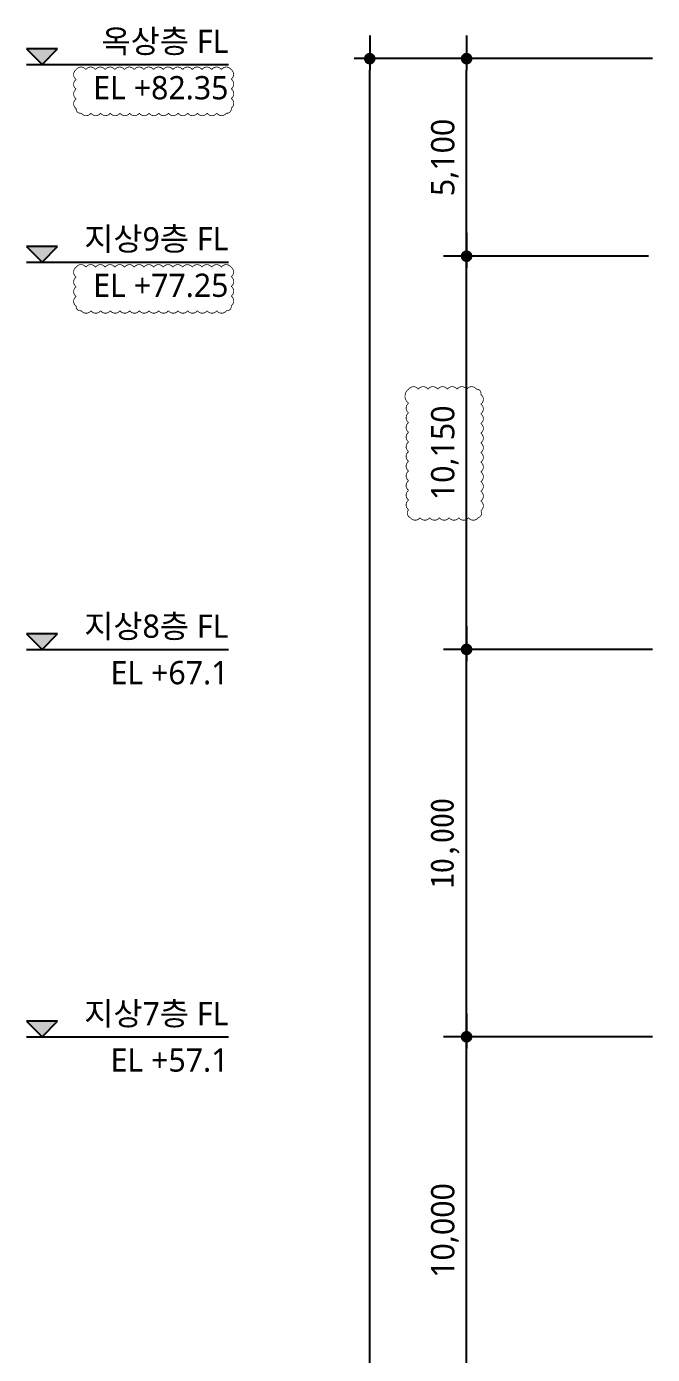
# Model space of a CAD drawing. Header units: millimetres. Extents: x 4937160 to 6265723, y 243853 to 348825.
# Drawn here: x 5945160 to 5961323, y 296293 to 330572 of the extents above; entities that cross this region are included whole.
import ezdxf
from ezdxf.enums import TextEntityAlignment as Align

# ---------------------------------------------------------------- set-up
doc = ezdxf.new("R2010")
doc.units = ezdxf.units.MM
doc.layers.get('0').update_dxf_attribs({"linetype": 'CONTINUOUS'})
for name, color, linetype, lineweight in [('A-XXXX-SYMB', 7, 'CONTINUOUS', 25), ('A-XXXX-TXT2', 3, 'CONTINUOUS', 25), ('REV-202205', 20, 'CONTINUOUS', 25)]:
    doc.layers.add(name, color=color, linetype=linetype, lineweight=lineweight)
doc.layers.add('DIM', color=7, linetype='CONTINUOUS')
doc.styles.add('HY울릉도L', font='')
doc.styles.add('돋움체', font='')
doc.styles.add('맑은고딕', font='malgun.ttf')
doc.styles.get('HY울릉도L').set_extended_font_data('HYwulM')
doc.styles.get('돋움체').set_extended_font_data('DotumChe')
doc.dimstyles.new('CDIM', dxfattribs={"dimtxt": 3, "dimasz": 1.5, "dimexe": 2, "dimexo": 1, "dimgap": 1, "dimtad": 1, "dimdec": 0, "dimrnd": 0.5, "dimzin": 0, "dimdsep": 32, "dimlunit": 6, "dimtxsty": 'HY울릉도L', "dimblk1": '_CIDOT', "dimblk2": '_CIDOT', "dimsah": 1, "dimcen": 5.5, "dimclrd": 2, "dimclre": 2, "dimclrt": 7, "dimadec": 0, "dimazin": 0, "dimtfac": 1, "dimtdec": 0, "dimtix": 1, "dimtmove": 2, "dimatfit": 1, "dimldrblk": '_CIDOT', "dimfxl": 1, "dimtolj": 1, "dimtzin": 0, "dimlwd": -1, "dimarcsym": 0})

# ---------------------------------------------------------------- blocks, each defined once
blk = doc.blocks.new('A$C4F5014BF')
at = {"layer": 'A-XXXX-SYMB'}
for points in [[(-4813, 75100), (-4413, 75500), (-5213, 75500)], [(-4813, 70000), (-4413, 70400), (-5213, 70400)], [(-4813, 60000), (-4413, 60400), (-5213, 60400)], [(-4813, 50000), (-4413, 50400), (-5213, 50400)]]:
    blk.add_hatch(color=256, dxfattribs=at).paths.add_polyline_path(points)
for p, q in [((-5213, 75500), (-4813, 75100)), ((-4413, 75500), (-5213, 75500)), ((-4813, 75100), (-4413, 75500)), ((-5213, 75100), (0, 75100)), ((-5213, 70400), (-4813, 70000)), ((-4413, 70400), (-5213, 70400)), ((-4813, 70000), (-4413, 70400)), ((-5213, 70000), (0, 70000)), ((-5213, 60400), (-4813, 60000)), ((-4413, 60400), (-5213, 60400)), ((-4813, 60000), (-4413, 60400)), ((-5213, 60000), (0, 60000)), ((-5213, 50400), (-4813, 50000)), ((-4413, 50400), (-5213, 50400)), ((-4813, 50000), (-4413, 50400)), ((-5213, 50000), (0, 50000))]:
    blk.add_line(p, q, dxfattribs=at)
at = {"layer": 'A-XXXX-TXT2', "style": '맑은고딕'}
for s, p in [('옥상층 FL', (0, 75700)), ('EL +82.35', (0, 74500)), ('지상9층 FL', (0, 70600)), ('EL +77.25', (0, 69400)), ('지상8층 FL', (0, 60600)), ('EL +67.1', (0, 59400)), ('지상7층 FL', (0, 50600)), ('EL +57.1', (0, 49400))]:
    blk.add_text(s, height=600, dxfattribs=at).set_placement(p, align=Align.MIDDLE_RIGHT)
blk = doc.blocks.new('_CIDOT')
at = {"color": 0, "linetype": 'ByBlock'}
blk.add_line((2, 0), (-1, 0), dxfattribs=at)
at = {"color": 0, "linetype": 'ByBlock', "const_width": 0.5}
blk.add_lwpolyline([(-0.25, 0, 1), (0.25, 0, 1)], format="xyb", close=True, dxfattribs=at)
blk = doc.blocks.new('*D1556')
at = {"layer": 'DIM', "lineweight": -2, "transparency": 16777216}
for p, q in [((-300, 51000), (-5600, 51000)), ((-300, 41000), (-5600, 41000))]:
    blk.add_line(p, q, dxfattribs=at)
at = {"layer": 'DIM', "transparency": 16777216}
blk.add_line((-5000, 41300), (-5000, 50700), dxfattribs=at)
at = {"layer": 'DIM', "transparency": 16777216, "xscale": 300, "yscale": 300, "zscale": 300}
for p, rotation in [((-5000, 51000), 90), ((-5000, 41000), 270)]:
    blk.add_blockref('_CIDOT', p, dxfattribs=dict(at, rotation=rotation))
at = {"layer": 'DIM', "color": 3, "transparency": 16777216, "insert": (-5562, 46000), "char_height": 600, "attachment_point": 5, "rotation": 90, "style": '맑은고딕'}
blk.add_mtext('\\A1;10,000', dxfattribs=at)
blk = doc.blocks.new('*D1557')
at = {"layer": 'DIM', "lineweight": -2, "transparency": 16777216}
for p, q in [((-200, 61000), (-5400, 61000)), ((-200, 51000), (-5400, 51000))]:
    blk.add_line(p, q, dxfattribs=at)
at = {"layer": 'DIM', "transparency": 16777216}
blk.add_line((-5000, 51300), (-5000, 60700), dxfattribs=at)
at = {"layer": 'DIM', "transparency": 16777216, "xscale": 300, "yscale": 300, "zscale": 300}
for p, rotation in [((-5000, 61000), 90), ((-5000, 51000), 270)]:
    blk.add_blockref('_CIDOT', p, dxfattribs=dict(at, rotation=rotation))
at = {"layer": 'DIM', "color": 3, "transparency": 16777216, "insert": (-5557, 56000), "char_height": 600, "attachment_point": 5, "rotation": 90, "style": '돋움체'}
blk.add_mtext('\\A1;10,000', dxfattribs=at)
blk = doc.blocks.new('*D1558')
at = {"layer": 'DIM', "lineweight": -2, "transparency": 16777216}
for p, q in [((-200, 76250), (-7900, 76250)), ((-200, 0), (-7900, 0))]:
    blk.add_line(p, q, dxfattribs=at)
at = {"layer": 'DIM', "transparency": 16777216}
blk.add_line((-7500, 300), (-7500, 75950), dxfattribs=at)
at = {"layer": 'DIM', "transparency": 16777216, "xscale": 300, "yscale": 300, "zscale": 300}
for p, rotation in [((-7500, 76250), 90), ((-7500, 0), 270)]:
    blk.add_blockref('_CIDOT', p, dxfattribs=dict(at, rotation=rotation))
at = {"layer": 'DIM', "color": 3, "transparency": 16777216, "insert": (-8057, 37800), "char_height": 600, "attachment_point": 5, "rotation": 90, "style": '돋움체'}
blk.add_mtext('\\A1;76,250', dxfattribs=at)
blk = doc.blocks.new('*D1559')
at = {"layer": 'DIM', "lineweight": -2, "transparency": 16777216}
for p, q in [((-300, 71150), (-5600, 71150)), ((-300, 61000), (-5600, 61000))]:
    blk.add_line(p, q, dxfattribs=at)
at = {"layer": 'DIM', "transparency": 16777216}
blk.add_line((-5000, 61300), (-5000, 70850), dxfattribs=at)
at = {"layer": 'DIM', "transparency": 16777216, "xscale": 300, "yscale": 300, "zscale": 300}
for p, rotation in [((-5000, 71150), 90), ((-5000, 61000), 270)]:
    blk.add_blockref('_CIDOT', p, dxfattribs=dict(at, rotation=rotation))
at = {"layer": 'DIM', "color": 3, "transparency": 16777216, "insert": (-5562, 66075), "char_height": 600, "attachment_point": 5, "rotation": 90, "style": '맑은고딕'}
blk.add_mtext('\\A1;10,150', dxfattribs=at)
blk = doc.blocks.new('*D1560')
at = {"layer": 'DIM', "lineweight": -2, "transparency": 16777216}
for p, q in [((-300, 76250), (-5600, 76250)), ((-300, 71150), (-5600, 71150))]:
    blk.add_line(p, q, dxfattribs=at)
at = {"layer": 'DIM', "transparency": 16777216}
blk.add_line((-5000, 71450), (-5000, 75950), dxfattribs=at)
at = {"layer": 'DIM', "transparency": 16777216, "xscale": 300, "yscale": 300, "zscale": 300}
for p, rotation in [((-5000, 76250), 90), ((-5000, 71150), 270)]:
    blk.add_blockref('_CIDOT', p, dxfattribs=dict(at, rotation=rotation))
at = {"layer": 'DIM', "color": 3, "transparency": 16777216, "insert": (-5562, 73700), "char_height": 600, "attachment_point": 5, "rotation": 90, "style": '맑은고딕'}
blk.add_mtext('\\A1;5,100', dxfattribs=at)
blk = doc.blocks.new('dim-ver')
at = {"layer": 'DIM'}
dim = blk.add_linear_dim(base=(-7500, 76250), p1=(0, 0), p2=(0, 76250), angle=90, dimstyle='CDIM', override={"dimscale": 200, "dimtxsty": '돋움체', "dimclrd": 256, "dimclre": 256, "dimclrt": 3}, dxfattribs=at)
dim.commit()
dim.dimension.update_dxf_attribs({"geometry": '*D1558', "text_midpoint": (-8057.1, 37800), "dimtype": 128})
for base, p1, p2, override, picture, middle in [((-5000, 76250), (0, 71150), (0, 76250), {"dimscale": 200, "dimexe": 3, "dimexo": 1.5, "dimtxsty": '맑은고딕', "dimclrd": 256, "dimclre": 256, "dimclrt": 3}, '*D1560', (-5562, 73700)), ((-5000, 71150), (0, 61000), (0, 71150), {"dimscale": 200, "dimexe": 3, "dimexo": 1.5, "dimtxsty": '맑은고딕', "dimclrd": 256, "dimclre": 256, "dimclrt": 3}, '*D1559', (-5562, 66075)), ((-5000, 61000), (0, 51000), (0, 61000), {"dimscale": 200, "dimtxsty": '돋움체', "dimclrd": 256, "dimclre": 256, "dimclrt": 3}, '*D1557', (-5557.1, 56000)), ((-5000, 51000), (0, 41000), (0, 51000), {"dimscale": 200, "dimexe": 3, "dimexo": 1.5, "dimtxsty": '맑은고딕', "dimclrd": 256, "dimclre": 256, "dimclrt": 3}, '*D1556', (-5562, 46000))]:
    dim = blk.add_linear_dim(base=base, p1=p1, p2=p2, angle=90, dimstyle='CDIM', override=override, dxfattribs=at)
    dim.commit()
    dim.dimension.update_dxf_attribs({"geometry": picture, "text_midpoint": middle})

msp = doc.modelspace()

# ---------------------------------------------------------------- linework, layer by layer
at = {"layer": 'REV-202205', "const_width": 20}
for points in [[(5946441.4, 329460.9, -0.5205671), (5946691.4, 329460.9, -0.5205671), (5946941.4, 329460.9, -0.5205671), (5947191.4, 329460.9, -0.5205671), (5947441.4, 329460.9, -0.5205671), (5947691.4, 329460.9, -0.5205671), (5947941.4, 329460.9, -0.5205671), (5948191.4, 329460.9, -0.5205671), (5948441.4, 329460.9, -0.5205671), (5948691.4, 329460.9, -0.5205671), (5948941.4, 329460.9, -0.5205671), (5949191.4, 329460.9, -0.5205671), (5949441.4, 329460.9, -0.5205671), (5949691.4, 329460.9, -0.5205671), (5949941.4, 329460.9, -0.5205671), (5950191.4, 329460.9, -0.5205671), (5950441.4, 329460.9, -0.5205671), (5950445.2, 329214.7, -0.5205671), (5950445.2, 328964.7, -0.5205671), (5950445.2, 328714.7, -0.5205671), (5950445.2, 328464.7, -0.5205671), (5950322.9, 328337, -0.5205671), (5950072.9, 328337, -0.5205671), (5949822.9, 328337, -0.5205671), (5949572.9, 328337, -0.5205671), (5949322.9, 328337, -0.5205671), (5949072.9, 328337, -0.5205671), (5948822.9, 328337, -0.5205671), (5948572.9, 328337, -0.5205671), (5948322.9, 328337, -0.5205671), (5948072.9, 328337, -0.5205671), (5947822.9, 328337, -0.5205671), (5947572.9, 328337, -0.5205671), (5947322.9, 328337, -0.5205671), (5947072.9, 328337, -0.5205671), (5946822.9, 328337, -0.5205671), (5946572.9, 328337, -0.5205671), (5946441.4, 328455.5, -0.5205671), (5946441.4, 328705.5, -0.5205671), (5946441.4, 328955.5, -0.5205671), (5946441.4, 329205.5, -0.5205671)], [(5946441.4, 324360.9, -0.5205671), (5946691.4, 324360.9, -0.5205671), (5946941.4, 324360.9, -0.5205671), (5947191.4, 324360.9, -0.5205671), (5947441.4, 324360.9, -0.5205671), (5947691.4, 324360.9, -0.5205671), (5947941.4, 324360.9, -0.5205671), (5948191.4, 324360.9, -0.5205671), (5948441.4, 324360.9, -0.5205671), (5948691.4, 324360.9, -0.5205671), (5948941.4, 324360.9, -0.5205671), (5949191.4, 324360.9, -0.5205671), (5949441.4, 324360.9, -0.5205671), (5949691.4, 324360.9, -0.5205671), (5949941.4, 324360.9, -0.5205671), (5950191.4, 324360.9, -0.5205671), (5950441.4, 324360.9, -0.5205671), (5950445.2, 324114.7, -0.5205671), (5950445.2, 323864.7, -0.5205671), (5950445.2, 323614.7, -0.5205671), (5950445.2, 323364.7, -0.5205671), (5950322.9, 323237, -0.5205671), (5950072.9, 323237, -0.5205671), (5949822.9, 323237, -0.5205671), (5949572.9, 323237, -0.5205671), (5949322.9, 323237, -0.5205671), (5949072.9, 323237, -0.5205671), (5948822.9, 323237, -0.5205671), (5948572.9, 323237, -0.5205671), (5948322.9, 323237, -0.5205671), (5948072.9, 323237, -0.5205671), (5947822.9, 323237, -0.5205671), (5947572.9, 323237, -0.5205671), (5947322.9, 323237, -0.5205671), (5947072.9, 323237, -0.5205671), (5946822.9, 323237, -0.5205671), (5946572.9, 323237, -0.5205671), (5946441.4, 323355.5, -0.5205671), (5946441.4, 323605.5, -0.5205671), (5946441.4, 323855.5, -0.5205671), (5946441.4, 324105.5, -0.5205671)], [(5955027.3, 321210.4, -0.5205671), (5955277.3, 321210.4, -0.5205671), (5955527.3, 321210.4, -0.5205671), (5955777.3, 321210.4, -0.5205671), (5956027.3, 321210.4, -0.5205671), (5956277.3, 321210.4, -0.5205671), (5956527.3, 321210.4, -0.5205671), (5956777.3, 321210.4, -0.5205671), (5956891.5, 321074.6, -0.5205671), (5956891.5, 320824.6, -0.5205671), (5956891.5, 320574.6, -0.5205671), (5956891.5, 320324.6, -0.5205671), (5956891.5, 320074.6, -0.5205671), (5956891.5, 319824.6, -0.5205671), (5956891.5, 319574.6, -0.5205671), (5956891.5, 319324.6, -0.5205671), (5956891.5, 319074.6, -0.5205671), (5956891.5, 318824.6, -0.5205671), (5956891.5, 318574.6, -0.5205671), (5956891.5, 318324.6, -0.5205671), (5956891.5, 318074.6, -0.5205671), (5956822.4, 317893.7, -0.5205671), (5956572.4, 317893.7, -0.5205671), (5956322.4, 317893.7, -0.5205671), (5956072.4, 317893.7, -0.5205671), (5955822.4, 317893.7, -0.5205671), (5955572.4, 317893.7, -0.5205671), (5955322.4, 317893.7, -0.5205671), (5955072.4, 317893.7, -0.5205671), (5955027.3, 318098.6, -0.5205671), (5955027.3, 318348.6, -0.5205671), (5955027.3, 318598.6, -0.5205671), (5955027.3, 318848.6, -0.5205671), (5955027.3, 319098.6, -0.5205671), (5955027.3, 319348.6, -0.5205671), (5955027.3, 319598.6, -0.5205671), (5955027.3, 319848.6, -0.5205671), (5955027.3, 320098.6, -0.5205671), (5955027.3, 320348.6, -0.5205671), (5955027.3, 320598.6, -0.5205671), (5955027.3, 320848.6, -0.5205671)]]:
    msp.add_lwpolyline(points, format="xyb", close=True, dxfattribs=at)

# ---------------------------------------------------------------- block references
msp.add_blockref('A$C4F5014BF', (5950373.5, 254493.3))
at = {"layer": 'DIM'}
msp.add_blockref('dim-ver', (5961523.5, 253493.3), dxfattribs=at)

doc.saveas('drawing.dxf')
